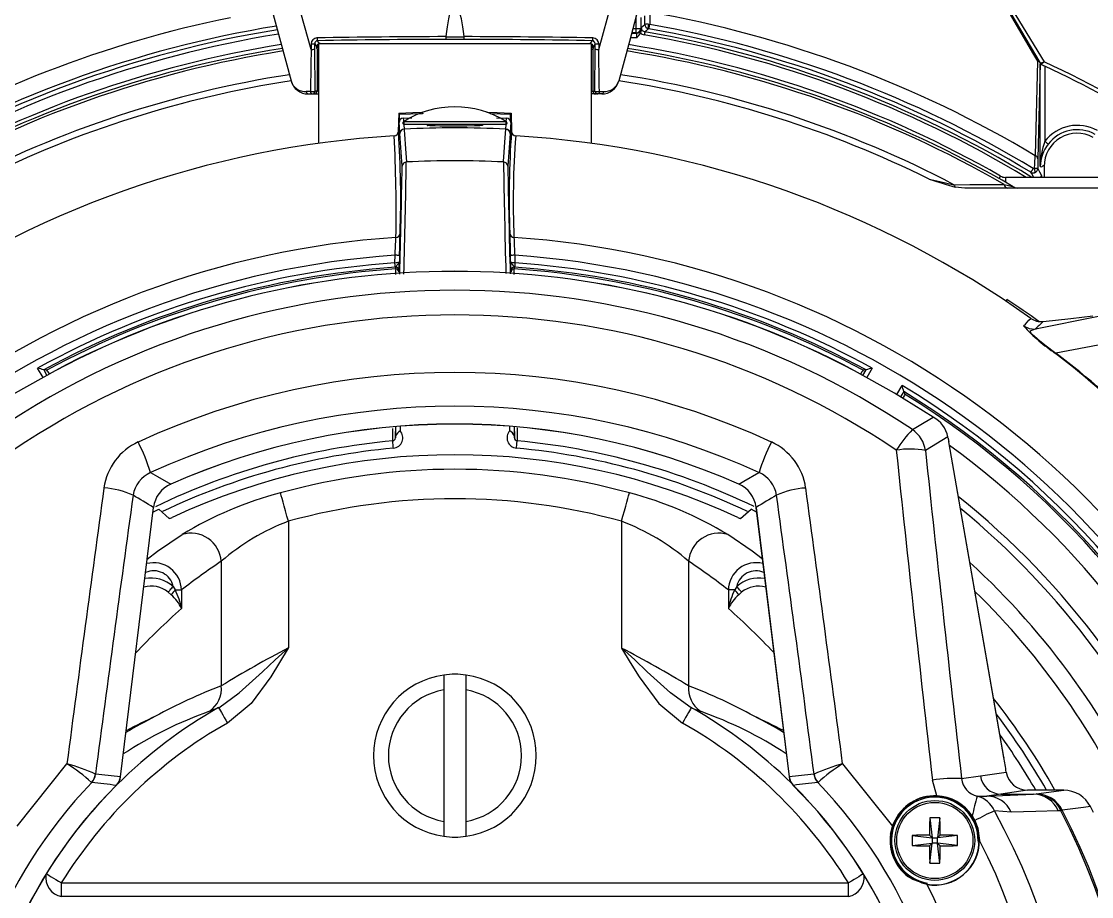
# Model space of a CAD drawing. Extents: x 6 to 134, y 1 to 99.
# Drawn here: x 127.382 to 130.998, y 46.063 to 49.02 of the extents above; entities that cross this region are included whole.
import ezdxf

# ---------------------------------------------------------------- set-up
doc = ezdxf.new("R2010")
doc.units = 0
doc.header["$MEASUREMENT"] = 0
doc.layers.add('OBJECT', color=7, linetype='CONTINUOUS')

msp = doc.modelspace()

# ---------------------------------------------------------------- linework, layer by layer
at = {"layer": 'OBJECT'}
for p, q in [((130.5712, 49.3222), (130.8372, 48.8829)), ((128.3609, 48.9253), (128.3159, 49.0845)), ((129.3324, 48.9253), (129.3773, 49.0845)), ((129.4593, 48.9959), (129.4593, 49.0328)), ((129.4743, 49.0328), (129.4743, 48.9959)), ((129.501, 49.0098), (129.5048, 49.0097)), ((128.8155, 48.9681), (128.8155, 48.9682)), ((128.8155, 48.9681), (128.8777, 48.9681)), ((128.8777, 48.9681), (128.8777, 48.9682)), ((129.4609, 48.9647), (129.4395, 48.9647)), ((129.4435, 48.9797), (129.4604, 48.9797)), ((129.4593, 48.9809), (129.4438, 48.9809)), ((129.4479, 48.9959), (129.4593, 48.9959)), ((129.4593, 48.9809), (129.4593, 48.9959)), ((129.4593, 48.9959), (129.4743, 48.9959)), ((129.4604, 48.9797), (129.4593, 48.9809)), ((129.4743, 48.9959), (129.4754, 48.9947)), ((129.5021, 48.9948), (129.5009, 48.995)), ((128.3608, 48.9434), (128.3609, 48.9253)), ((128.373, 48.9258), (128.373, 48.944)), ((128.373, 48.944), (128.3801, 48.9321)), ((128.3738, 48.7845), (128.373, 48.9258)), ((128.3866, 48.9368), (128.3786, 48.9358)), ((128.3801, 48.9321), (128.3801, 48.9297)), ((128.3801, 48.9278), (128.3809, 48.9265)), ((128.3809, 48.9265), (128.3809, 48.7845)), ((128.3812, 48.9391), (128.381, 48.9395)), ((128.3885, 48.9446), (128.3826, 48.9545)), ((128.3866, 48.6078), (128.3866, 48.9443)), ((128.3886, 48.9446), (128.3885, 48.9446)), ((128.3908, 48.9446), (129.3025, 48.9446)), ((128.3908, 48.9446), (129.3025, 48.9446)), ((128.3908, 48.9446), (128.3908, 48.9446)), ((128.8777, 48.9587), (128.8156, 48.9587)), ((129.3025, 48.9446), (129.3025, 48.9446)), ((129.3046, 48.9446), (129.3047, 48.9446)), ((129.3047, 48.9446), (129.3106, 48.9545)), ((129.3066, 48.9443), (129.3066, 48.6078)), ((129.3144, 48.9358), (129.3066, 48.9368)), ((129.312, 48.9391), (129.3122, 48.9395)), ((129.3131, 48.9278), (129.3124, 48.9265)), ((129.3124, 48.9265), (129.3124, 48.7845)), ((129.3203, 48.944), (129.3132, 48.9321)), ((129.3132, 48.9321), (129.3132, 48.9297)), ((129.3194, 48.7845), (129.3202, 48.9258)), ((129.3202, 48.9258), (129.3203, 48.944)), ((129.3324, 48.9434), (129.3324, 48.9253)), ((130.8147, 48.8859), (130.8075, 48.5662)), ((130.8237, 48.8791), (130.8161, 48.5554)), ((130.8237, 48.8791), (130.8372, 48.8829)), ((130.8244, 48.5295), (130.8244, 48.8747)), ((130.8394, 48.8681), (130.8394, 48.6147)), ((128.3585, 48.7831), (128.3443, 48.7828)), ((128.3809, 48.7845), (128.3738, 48.7845)), ((128.3866, 48.7845), (128.3809, 48.7845)), ((129.3066, 48.7845), (129.3124, 48.7845)), ((129.3124, 48.7845), (129.3194, 48.7845)), ((129.3347, 48.7831), (129.3489, 48.7828)), ((128.3507, 48.7745), (128.3638, 48.7745)), ((128.3638, 48.7745), (128.3709, 48.7745)), ((128.3709, 48.7745), (128.3866, 48.7745)), ((129.3223, 48.7745), (129.3067, 48.7745)), ((129.3294, 48.7745), (129.3223, 48.7745)), ((129.3425, 48.7745), (129.3294, 48.7745)), ((128.657, 48.7093), (128.6553, 48.6478)), ((128.657, 48.7093), (128.6585, 48.7052)), ((129.0347, 48.7052), (129.0363, 48.7093)), ((129.0363, 48.7093), (129.0379, 48.6478)), ((128.6585, 48.7052), (128.6578, 48.6783)), ((128.672, 48.6928), (128.7006, 48.6937)), ((129.0205, 48.6805), (128.6728, 48.6805)), ((129.0347, 48.7052), (128.966, 48.7076)), ((128.9874, 48.694), (129.0212, 48.6928)), ((129.0355, 48.6783), (129.0347, 48.7052)), ((128.6553, 48.6478), (128.6556, 48.6473)), ((128.6682, 48.5302), (128.6603, 48.6411)), ((128.6739, 48.6701), (128.6746, 48.6557)), ((129.0178, 48.6713), (128.6755, 48.6713)), ((128.7529, 48.6713), (128.7529, 48.6682)), ((128.9404, 48.6682), (128.9404, 48.6713)), ((129.0187, 48.6557), (129.0194, 48.6716)), ((129.0329, 48.6411), (129.0251, 48.5302)), ((129.0376, 48.646), (129.0379, 48.6478)), ((130.8247, 48.5291), (130.8244, 48.5295)), ((130.8372, 48.5298), (130.8372, 48.4929)), ((130.6855, 48.4886), (130.6905, 48.4972)), ((131.6119, 48.4929), (130.7064, 48.4929)), ((130.7064, 48.4929), (130.7064, 48.4766)), ((130.8285, 48.4995), (130.8285, 48.4929)), ((130.569, 48.4569), (130.5366, 48.4602)), ((131.6089, 48.4569), (130.569, 48.4569)), ((128.6438, 48.2042), (128.6444, 48.2298)), ((128.6594, 48.2294), (128.6588, 48.207)), ((129.0344, 48.207), (129.0338, 48.2294)), ((129.0488, 48.2298), (129.0495, 48.2042)), ((128.6474, 48.1894), (128.6448, 48.1892)), ((128.658, 48.1792), (128.6571, 48.1734)), ((129.0362, 48.1734), (129.0352, 48.1792)), ((129.0484, 48.1892), (129.0459, 48.1894)), ((130.7114, 48.0725), (130.7114, 48.0805)), ((131.0209, 48.0225), (130.8078, 47.98)), ((130.8078, 47.98), (130.8078, 47.98)), ((131.1124, 47.9442), (130.8768, 47.8989)), ((127.4549, 47.8168), (127.4366, 47.8485)), ((127.4573, 47.8427), (127.468, 47.8241)), ((127.4573, 47.8427), (127.4573, 47.8427)), ((130.225, 47.8237), (130.236, 47.8427)), ((130.236, 47.8427), (130.236, 47.8427)), ((130.2566, 47.8485), (130.2381, 47.8163)), ((130.3398, 47.759), (130.3578, 47.7901)), ((130.3631, 47.7693), (130.3525, 47.7511)), ((130.3631, 47.7693), (130.3631, 47.7693)), ((128.6458, 47.6455), (128.6456, 47.6128)), ((128.6458, 47.6197), (128.6466, 47.6509)), ((128.6617, 47.6521), (128.6613, 47.6371)), ((129.032, 47.6371), (129.0316, 47.6521)), ((129.0466, 47.6508), (129.0474, 47.6197)), ((129.0476, 47.6128), (129.0474, 47.6473)), ((129.0565, 47.647), (129.0567, 47.6027)), ((128.6456, 47.6128), (128.6458, 47.6197)), ((129.0475, 47.6184), (129.0474, 47.6197)), ((130.5121, 47.6167), (130.4363, 47.57)), ((130.5129, 47.6123), (130.5121, 47.6167)), ((130.7012, 46.5343), (130.5151, 47.6001)), ((130.5151, 47.6001), (130.5151, 47.5996)), ((130.7012, 46.5338), (130.5151, 47.5996)), ((127.7163, 46.4682), (127.828, 47.378)), ((127.7167, 46.4682), (127.8284, 47.3779)), ((127.8264, 47.362), (127.8461, 47.3716)), ((127.8284, 47.3779), (127.828, 47.378)), ((127.8812, 47.3408), (127.8461, 47.3716)), ((129.812, 47.3408), (129.8471, 47.3716)), ((129.8657, 47.3625), (129.8471, 47.3716)), ((129.8638, 47.3779), (129.8642, 47.378)), ((129.8638, 47.3779), (129.9755, 46.4682)), ((129.8642, 47.378), (129.9759, 46.4682)), ((128.2837, 47.3311), (128.2837, 46.9032)), ((129.4095, 47.3311), (129.4095, 46.9032)), ((128.0571, 47.1963), (128.0571, 46.7751)), ((129.6361, 47.1963), (129.6361, 46.7751)), ((127.8877, 47.083), (127.8778, 47.0919)), ((127.8945, 47.1111), (127.9013, 47.0994)), ((127.9013, 47.0994), (127.9227, 47.0994)), ((127.9227, 47.0994), (127.9227, 47.0363)), ((129.7705, 47.0994), (129.7705, 47.0363)), ((129.7919, 47.0994), (129.7705, 47.0994)), ((129.7988, 47.1111), (129.7919, 47.0994)), ((129.8055, 47.083), (129.8154, 47.0919)), ((128.8091, 46.8119), (128.8091, 46.7614)), ((128.8841, 46.7614), (128.8841, 46.8119)), ((128.8091, 46.7614), (128.8091, 46.3177)), ((128.8841, 46.3177), (128.8841, 46.7614)), ((128.0483, 46.7016), (128.0173, 46.6894)), ((129.6449, 46.7016), (129.6759, 46.6894)), ((127.3672, 46.3013), (127.5357, 46.5121)), ((130.1565, 46.5121), (130.325, 46.3013)), ((130.7012, 46.5343), (130.7012, 46.5338)), ((127.6321, 46.4771), (127.6325, 46.4769)), ((127.7163, 46.4682), (127.7167, 46.4682)), ((129.9755, 46.4682), (129.9759, 46.4682)), ((130.0597, 46.4769), (130.0601, 46.4771)), ((130.5586, 46.4622), (130.6222, 46.4713)), ((130.6222, 46.4713), (130.7096, 46.4838)), ((127.6194, 46.4487), (127.6189, 46.4494)), ((127.7022, 46.439), (127.7023, 46.4389)), ((129.9899, 46.4389), (129.9901, 46.439)), ((130.0734, 46.4494), (130.0728, 46.4487)), ((130.6116, 46.4027), (130.6443, 46.4031)), ((130.6911, 46.4098), (130.6443, 46.4031)), ((130.6443, 46.4031), (130.8017, 46.4098)), ((130.7814, 46.4227), (130.6911, 46.4098)), ((130.6911, 46.4098), (130.8017, 46.4098)), ((130.9036, 46.4227), (130.7814, 46.4227)), ((130.8017, 46.4098), (130.8106, 46.4102)), ((130.8106, 46.4102), (130.9036, 46.4227)), ((131.0041, 46.3474), (130.9941, 46.3675)), ((130.451, 46.3293), (130.4589, 46.2623)), ((130.4852, 46.3293), (130.4774, 46.2623)), ((130.6025, 46.3195), (130.5933, 46.3355)), ((130.5942, 46.3363), (130.6036, 46.3201)), ((130.7261, 46.3491), (130.6692, 46.3529)), ((130.8939, 46.3534), (130.8849, 46.3532)), ((128.8091, 46.3177), (128.8091, 46.2671)), ((128.8841, 46.2671), (128.8841, 46.3177)), ((130.3185, 46.2745), (130.325, 46.3013)), ((130.326, 46.301), (130.3197, 46.2744)), ((130.325, 46.3013), (130.3285, 46.3105)), ((130.3294, 46.3101), (130.326, 46.301)), ((130.3287, 46.3111), (130.3285, 46.3105)), ((130.3296, 46.3107), (130.3294, 46.3101)), ((130.6124, 46.2939), (130.6025, 46.3195)), ((130.6036, 46.3201), (130.6135, 46.2943)), ((130.6124, 46.2939), (130.6125, 46.2935)), ((130.6181, 46.2534), (130.6125, 46.2935)), ((130.6136, 46.2939), (130.6135, 46.2943)), ((130.6136, 46.2939), (130.6191, 46.2535)), ((130.3185, 46.2745), (130.3184, 46.2741)), ((130.3196, 46.274), (130.3197, 46.2744)), ((130.3918, 46.2701), (130.4589, 46.2623)), ((130.4589, 46.2623), (130.4498, 46.2714)), ((130.4589, 46.2623), (130.4589, 46.2438)), ((130.4589, 46.2623), (130.4774, 46.2623)), ((130.4865, 46.2714), (130.4774, 46.2623)), ((130.5444, 46.2701), (130.4774, 46.2623)), ((130.4774, 46.2438), (130.4774, 46.2623)), ((130.3918, 46.2359), (130.4589, 46.2438)), ((130.4498, 46.2347), (130.4589, 46.2438)), ((130.451, 46.1767), (130.4589, 46.2438)), ((130.4774, 46.2438), (130.4589, 46.2438)), ((130.4852, 46.1767), (130.4774, 46.2438)), ((130.4774, 46.2438), (130.4865, 46.2347)), ((130.5444, 46.2359), (130.4774, 46.2438)), ((127.5167, 46.0635), (127.5167, 46.1095)), ((127.5167, 46.1095), (130.1766, 46.1095)), ((130.1766, 46.0635), (130.1766, 46.1095)), ((130.3789, 46.1308), (130.379, 46.1307)), ((130.38, 46.1317), (130.3798, 46.1317)), ((130.4327, 46.1073), (130.442, 46.1053)), ((130.1766, 46.0635), (127.5167, 46.0635))]:
    msp.add_line(p, q, dxfattribs=at)
at = {"layer": 'OBJECT', "flags": 128}
for points in [[(130.5674, 49.3169), (130.6927, 49.1025), (130.8224, 48.881)], [(128.2216, 49.0845), (128.2572, 48.9518), (128.2928, 48.819)], [(129.4716, 49.0845), (129.4361, 48.9518), (129.4005, 48.819)], [(129.4883, 49.0096), (129.4882, 49.0229), (129.4878, 49.0385)], [(129.505, 49.0509), (129.505, 49.0332), (129.5048, 49.0097)], [(129.4757, 48.9888), (129.4757, 48.9921), (129.4758, 48.999), (129.4758, 48.9991)], [(129.4758, 48.9991), (129.4822, 49.0045), (129.4883, 49.0096)], [(129.5021, 48.9948), (129.5022, 48.9951), (129.5024, 48.9962), (129.5027, 48.9978), (129.503, 48.9998), (129.5035, 49.0022), (129.5039, 49.0048), (129.5044, 49.0073), (129.5048, 49.0097)], [(129.4757, 48.9888), (129.4748, 48.9843), (129.4735, 48.981)], [(129.4882, 48.9843), (129.4882, 48.9841), (129.4881, 48.9835), (129.4879, 48.9826), (129.4877, 48.9814), (129.4875, 48.9799), (129.4872, 48.9782), (129.4869, 48.9764), (129.4865, 48.9745)], [(128.3886, 48.9446), (128.3892, 48.9446), (128.3908, 48.9446)], [(129.3025, 48.9446), (129.303, 48.9446), (129.3046, 48.9446)], [(130.8244, 48.8747), (130.8247, 48.8748), (130.8372, 48.8829)], [(128.3585, 48.7831), (128.3587, 48.7814), (128.3591, 48.7797), (128.3596, 48.7782), (128.3603, 48.777), (128.3611, 48.7759), (128.3619, 48.7751), (128.3629, 48.7747), (128.3638, 48.7745)], [(129.3347, 48.7831), (129.3345, 48.7814), (129.3341, 48.7797), (129.3336, 48.7782), (129.3329, 48.777), (129.3322, 48.7759), (129.3313, 48.7751), (129.3304, 48.7747), (129.3294, 48.7745)], [(128.657, 48.7093), (128.7043, 48.7115), (128.739, 48.7128)], [(128.9542, 48.7128), (128.9889, 48.7115), (129.0363, 48.7093)], [(128.6603, 48.6411), (128.6592, 48.6646), (128.6578, 48.6783)], [(128.7389, 48.7081), (128.7358, 48.708), (128.6585, 48.7052)], [(128.672, 48.6928), (128.6734, 48.6792), (128.6738, 48.6725)], [(129.0195, 48.6721), (129.0198, 48.6792), (129.0212, 48.6928)], [(129.0355, 48.6783), (129.034, 48.6646), (129.0329, 48.6411)], [(128.6746, 48.6557), (128.6746, 48.6549), (128.6749, 48.6518), (128.6757, 48.6392), (128.6793, 48.5891), (128.6824, 48.5448)], [(128.7802, 48.6665), (128.762, 48.667), (128.7532, 48.6679), (128.7538, 48.6682)], [(128.9394, 48.6682), (128.9399, 48.6678), (128.931, 48.667), (128.9125, 48.6664), (128.8866, 48.6662), (128.8562, 48.6661), (128.8247, 48.6661), (128.7957, 48.6663), (128.7802, 48.6665)], [(129.0108, 48.5448), (129.0109, 48.5456), (129.0111, 48.5487), (129.012, 48.5613), (129.0155, 48.6114), (129.0187, 48.6557)], [(130.8394, 48.6147), (130.8417, 48.6129), (130.8439, 48.6112), (130.8459, 48.6096), (130.8477, 48.6082), (130.8491, 48.6071), (130.8502, 48.6062), (130.851, 48.6057), (130.8512, 48.6054)], [(130.8046, 48.5226), (130.8056, 48.5388), (130.8075, 48.5662)], [(130.8161, 48.5554), (130.8157, 48.5305), (130.8156, 48.5226)], [(130.8372, 48.5298), (130.8347, 48.5319), (130.8324, 48.531), (130.8294, 48.5284), (130.8271, 48.5273), (130.8247, 48.5291)], [(130.7926, 48.51), (130.7928, 48.5104), (130.7934, 48.5113), (130.7942, 48.5127), (130.7953, 48.5145), (130.7966, 48.5165), (130.7979, 48.5187), (130.7992, 48.521), (130.8005, 48.523)], [(130.8022, 48.4929), (130.7945, 48.5067), (130.7926, 48.51)], [(130.8047, 48.5085), (130.8056, 48.5091), (130.8062, 48.5102), (130.8066, 48.5118), (130.8067, 48.5137), (130.8065, 48.5159), (130.8061, 48.5182), (130.8055, 48.5204), (130.8046, 48.5226)], [(130.8156, 48.5226), (130.8217, 48.5117), (130.8285, 48.4995)], [(130.8285, 48.4995), (130.8285, 48.4994), (130.8278, 48.4929)], [(130.4489, 48.4869), (130.4852, 48.4789), (130.5326, 48.4681)], [(130.5326, 48.4681), (130.5868, 48.4683), (130.7028, 48.4685)], [(130.7028, 48.4685), (130.7126, 48.4661), (130.7258, 48.4629), (130.7315, 48.4615), (130.7329, 48.4611), (130.7332, 48.4611)], [(128.6448, 48.1892), (128.6448, 48.1895), (128.6447, 48.1904), (128.6446, 48.1918), (128.6445, 48.1937), (128.6443, 48.1959), (128.6442, 48.1985), (128.644, 48.2013), (128.6438, 48.2042)], [(128.6594, 48.2294), (128.6591, 48.2294), (128.6583, 48.2294), (128.6569, 48.2294), (128.655, 48.2295), (128.6528, 48.2295), (128.6502, 48.2296), (128.6474, 48.2297), (128.6444, 48.2298)], [(128.6474, 48.1894), (128.6479, 48.1904), (128.6491, 48.1931), (128.6518, 48.1972), (128.656, 48.2019), (128.658, 48.2044), (128.6586, 48.2057), (128.6588, 48.207), (128.6588, 48.207)], [(129.0488, 48.2298), (129.0459, 48.2297), (129.0431, 48.2296), (129.0405, 48.2295), (129.0382, 48.2295), (129.0363, 48.2294), (129.035, 48.2294), (129.0341, 48.2294), (129.0338, 48.2294)], [(129.0344, 48.207), (129.0344, 48.207), (129.0346, 48.2057), (129.0353, 48.2044), (129.0372, 48.2019), (129.0414, 48.1972), (129.0441, 48.1931), (129.0453, 48.1904), (129.0459, 48.1894)], [(129.0495, 48.2042), (129.0493, 48.2013), (129.0491, 48.1985), (129.0489, 48.1959), (129.0487, 48.1937), (129.0486, 48.1918), (129.0485, 48.1904), (129.0485, 48.1895), (129.0484, 48.1892)], [(128.6464, 48.1836), (128.6464, 48.184), (128.6467, 48.1854), (128.6474, 48.1894)], [(129.0459, 48.1894), (129.0459, 48.189), (129.0462, 48.1876), (129.0469, 48.1836)], [(130.8338, 48.0059), (130.9277, 48.0166), (131.0015, 48.025)], [(130.7681, 47.9909), (130.787, 47.9819), (130.8078, 47.98)], [(130.8078, 47.98), (130.8078, 47.98), (130.8072, 47.9799), (130.7895, 47.9733), (130.794, 47.9659), (130.7967, 47.9633), (130.8125, 47.9497), (130.8166, 47.9463), (130.8446, 47.9241), (130.8768, 47.8989), (130.8768, 47.8989)], [(127.4956, 47.8395), (127.3609, 47.7642), (127.2295, 47.6829)], [(130.4627, 47.6829), (130.3323, 47.7636), (130.1967, 47.8395)], [(130.3923, 47.6408), (130.4154, 47.6547), (130.4627, 47.6829)], [(128.6365, 47.6027), (128.6365, 47.6044), (128.6366, 47.6142), (128.6367, 47.6444)], [(128.6388, 47.578), (128.6383, 47.5825), (128.638, 47.5868), (128.6376, 47.5908), (128.6373, 47.5945), (128.637, 47.5976), (128.6368, 47.6), (128.6366, 47.6017), (128.6365, 47.6027)], [(129.0474, 47.6197), (129.0475, 47.6162), (129.0476, 47.6129), (129.0476, 47.6128)], [(129.0545, 47.578), (129.0549, 47.5825), (129.0553, 47.5868), (129.0557, 47.5908), (129.056, 47.5945), (129.0563, 47.5976), (129.0565, 47.6), (129.0566, 47.6017), (129.0567, 47.6027)], [(127.8182, 47.4956), (127.8417, 47.4823), (127.8865, 47.4566)], [(129.8057, 47.4566), (129.8226, 47.4663), (129.874, 47.4956)], [(128.2837, 47.3311), (128.2788, 47.3489), (128.2741, 47.366), (128.2697, 47.382), (128.2658, 47.3962), (128.2625, 47.4082), (128.2599, 47.4175), (128.2581, 47.4239), (128.2572, 47.4271)], [(129.4095, 47.3311), (129.4144, 47.3489), (129.4192, 47.366), (129.4236, 47.382), (129.4275, 47.3962), (129.4308, 47.4082), (129.4334, 47.4175), (129.4351, 47.4239), (129.436, 47.4271)], [(127.807, 47.2037), (127.842, 47.2298), (127.9248, 47.2867)], [(129.8851, 47.2045), (129.8512, 47.2298), (129.7685, 47.2867)], [(127.8778, 47.0919), (127.8793, 47.0935), (127.8809, 47.0955), (127.8829, 47.0977), (127.8849, 47.1001), (127.8872, 47.1027), (127.8896, 47.1054), (127.892, 47.1083), (127.8945, 47.1111)], [(129.8154, 47.0919), (129.814, 47.0935), (129.8123, 47.0955), (129.8104, 47.0977), (129.8083, 47.1001), (129.806, 47.1027), (129.8037, 47.1054), (129.8012, 47.1083), (129.7988, 47.1111)], [(128.0483, 46.7016), (128.1181, 46.7513), (128.1967, 46.8231), (128.2392, 46.8628), (128.2727, 46.8933), (128.2809, 46.9007), (128.2832, 46.9027), (128.2837, 46.9032)], [(128.2837, 46.9032), (128.2834, 46.9026), (128.2543, 46.8538), (128.2245, 46.8054), (128.1577, 46.7153), (128.0777, 46.6496)], [(129.6449, 46.7016), (129.5751, 46.7513), (129.4966, 46.8231), (129.454, 46.8628), (129.4205, 46.8933), (129.4123, 46.9007), (129.41, 46.9027), (129.4095, 46.9032)], [(129.4095, 46.9032), (129.4098, 46.9026), (129.439, 46.8538), (129.4687, 46.8054), (129.5355, 46.7153), (129.6155, 46.6496)], [(128.0483, 46.7016), (128.0493, 46.6999), (128.0512, 46.6965), (128.0541, 46.6914), (128.0578, 46.6849), (128.0621, 46.6772), (128.067, 46.6685), (128.0723, 46.6592), (128.0777, 46.6496)], [(129.6449, 46.7016), (129.644, 46.6999), (129.642, 46.6965), (129.6391, 46.6914), (129.6355, 46.6849), (129.6311, 46.6772), (129.6262, 46.6685), (129.621, 46.6592), (129.6155, 46.6496)], [(130.4751, 46.4038), (130.475, 46.4042), (130.4601, 46.4568)], [(130.9941, 46.3675), (130.9699, 46.3646), (130.8987, 46.3559)], [(130.8849, 46.3532), (130.8089, 46.3512), (130.7261, 46.3491)], [(130.8987, 46.3559), (130.8983, 46.3557), (130.8979, 46.3555), (130.8974, 46.3553), (130.8969, 46.355), (130.8962, 46.3546), (130.8955, 46.3543), (130.8947, 46.3539), (130.8939, 46.3534)], [(130.6167, 46.2325), (130.618, 46.248), (130.6124, 46.2939)], [(127.4661, 46.1406), (127.4675, 46.1398), (127.4709, 46.1377), (127.4758, 46.1346), (127.4822, 46.1307), (127.4897, 46.1261), (127.4982, 46.1209), (127.5072, 46.1153), (127.5167, 46.1095)], [(130.2264, 46.1402), (130.2258, 46.1398), (130.2224, 46.1377), (130.2174, 46.1346), (130.2111, 46.1307), (130.2035, 46.1261), (130.1951, 46.1209), (130.186, 46.1153), (130.1766, 46.1095)], [(130.4418, 46.1044), (130.394, 46.1212), (130.379, 46.1307)], [(130.38, 46.1317), (130.4239, 46.1097), (130.442, 46.1053)]]:
    msp.add_lwpolyline(points, dxfattribs=at)
at = {"layer": 'OBJECT'}
for radius in [0.135, 0.1287]:
    msp.add_circle((130.4681, 46.253), radius, dxfattribs=at)
for centre, radius, start, end in [((321.6304, 161.1745), 221.4032, 210.34491, 210.475364), ((128.8467, 45.2894), 3.8186, 59.1032, 80.0732), ((128.8467, 45.2894), 3.8186, 101.4598, 120.8968), ((128.8467, 45.2894), 3.7631, 99.2281, 121.1334), ((129.4908, 48.9991), 0.015, 179.9868, 260.1626), ((129.4956, 48.9586), 0.0515, 83.9373, 98.0861), ((129.5034, 49.0098), 0.015, 180.7566, 260.4331), ((129.5165, 49.0023), 0.0172, 153.8322, 205.0473), ((128.8467, 45.2894), 3.778, 58.8591, 79.9688), ((128.8467, 45.2894), 3.7503, 99.2082, 121.3276), ((128.8467, 45.2894), 3.7353, 99.1849, 120.9476), ((128.3811, 48.9436), 0.0203, 91.6286, 180.3964), ((128.3958, 48.9623), 0.0153, 174.0065, 210.784), ((128.8457, 23.7019), 25.2663, 90.0684, 91.05477), ((129.1346, 48.9658), 0.3191, 179.5772, 181.2685), ((128.8476, 23.7019), 25.2663, 88.94523, 89.9316), ((128.5594, 48.9658), 0.3184, 358.7312, 0.4267), ((129.2974, 48.9623), 0.0153, 329.2169, 5.9926), ((129.3121, 48.9436), 0.0203, 359.6054, 88.37), ((129.4593, 48.9959), 0.015, 270.0196, 359.9799), ((129.4604, 48.9947), 0.015, 270.0217, 359.9783), ((129.4126, 49.0151), 0.0698, 313.77, 330.7514), ((129.4908, 48.9991), 0.025, 226.2201, 260.1485), ((128.8467, 45.2894), 3.7402, 58.9271, 80.15), ((135.5662, 41.7912), 9.4172, 130.09617, 130.19684), ((128.8467, 45.2894), 3.7502, 58.6745, 80.15), ((128.8467, 45.2894), 3.7629, 58.8591, 79.9688), ((128.8466, 45.2495), 3.7247, 99.0072, 120.4312), ((128.8461, 45.2769), 3.711, 99.0877, 119.8014), ((151.7952, 48.4651), 23.4389, 178.87511, 179.22273), ((128.364, 49.0112), 0.0678, 267.3214, 277.6113), ((128.364, 48.993), 0.0678, 267.3193, 277.613), ((128.3832, 48.9443), 0.0102, 92.9264, 181.751), ((128.3344, 49.0279), 0.107, 295.1338, 299.2455), ((128.371, 48.9266), 0.00991, 359.7269, 23.3462), ((128.4144, 48.9294), 0.0343, 179.4936, 182.6974), ((128.3857, 48.942), 0.0072, 226.1313, 273.8985), ((128.3888, 48.9362), 0.00843, 91.488, 156.7788), ((129.3045, 48.9362), 0.00843, 23.2221, 88.5121), ((129.3073, 48.942), 0.00733, 262.3742, 315.0062), ((129.3589, 49.0279), 0.107, 240.7545, 244.8661), ((129.3101, 48.9443), 0.0102, 358.2504, 87.0723), ((129.3223, 48.9266), 0.00992, 156.6596, 180.2633), ((129.2781, 48.9294), 0.0351, 357.3416, 0.4762), ((129.3292, 48.993), 0.0678, 262.387, 272.6807), ((129.3293, 49.0112), 0.0678, 262.3885, 272.6789), ((105.9332, 48.4657), 23.4037, 0.77701, 1.12515), ((128.8466, 45.2495), 3.7247, 59.5688, 80.9928), ((128.8461, 45.2769), 3.711, 60.1986, 80.8973), ((128.8466, 45.2495), 3.7159, 98.993, 119.9693), ((128.8466, 45.2495), 3.7159, 60.0307, 81.007), ((130.8124, 48.8738), 0.0124, 35.9907, 79.4097), ((130.8329, 48.8868), 0.0119, 208.6965, 219.9148), ((130.7271, 48.6337), 0.2599, 64.3926, 68.0066), ((129.2727, 45.4814), 3.744, 56.943, 65.2999), ((129.2727, 45.4814), 3.7315, 58.0954, 65.174), ((128.8466, 45.2495), 3.6335, 98.8562, 117.646), ((128.8466, 45.2495), 3.6122, 98.82, 116.3325), ((128.3409, 48.8327), 0.05, 195.9372, 273.9402), ((128.3507, 48.8345), 0.06, 195.0059, 269.9941), ((129.3425, 48.8345), 0.06, 270.0061, 344.9937), ((129.3523, 48.8327), 0.05, 266.0727, 344.0499), ((128.8466, 45.2495), 3.6122, 63.6675, 81.18), ((128.8466, 45.2495), 3.6335, 62.354, 81.1438), ((128.3524, 48.7825), 0.00813, 177.5714, 257.8034), ((128.3635, 48.8122), 0.0296, 260.2189, 290.3071), ((128.3638, 48.7845), 0.00999, 270.0386, 0.0421), ((128.3709, 48.7845), 0.00999, 270.0386, 0.0421), ((129.3224, 48.7845), 0.00999, 179.9595, 269.9606), ((129.3297, 48.8122), 0.0296, 249.6925, 279.7814), ((129.3294, 48.7845), 0.00999, 179.9587, 269.9614), ((129.3408, 48.7825), 0.00813, 282.197, 2.427), ((128.8466, 48.4083), 0.323, 57.4319, 122.5681), ((128.6726, 48.6779), 0.0149, 92.3188, 178.5406), ((128.6755, 48.6763), 0.005, 122.5681, 270), ((129.0178, 48.6763), 0.005, 270, 57.4319), ((129.0206, 48.6779), 0.0149, 1.4639, 87.6762), ((128.6404, 48.6482), 0.015, 273.5167, 358.4984), ((125.5362, 48.4247), 3.1273, 357.79, 4.0804), ((128.6753, 48.6407), 0.015, 92.9177, 178.488), ((128.6753, 48.6407), 0.015, 92.9039, 178.4718), ((128.6604, 48.6411), 0.0000116, 163.8557, 200.7256), ((128.8466, 45.2895), 3.3706, 87.0742, 92.9258), ((129.0179, 48.6407), 0.015, 1.5144, 87.0799), ((129.0179, 48.6407), 0.015, 33.4113, 87.0371), ((132.2397, 48.4225), 3.2099, 176.0087, 182.1136), ((129.0179, 48.6407), 0.015, 1.5105, 33.3578), ((129.0329, 48.6411), 0.0000503, 173.5245, 181.8943), ((129.0529, 48.6482), 0.015, 181.5019, 266.483), ((130.9492, 48.5299), 0.112, 61.1805, 180.0108), ((130.9498, 48.5287), 0.1399, 61.1671, 142.117), ((130.9496, 48.5297), 0.1242, 60.8616, 142.4187), ((128.8466, 45.2895), 3.35, 93.5142, 125.5044), ((123.8578, 48.3787), 4.7902, 358.9355, 3.0459), ((131.964, 48.411), 2.9205, 175.6371, 182.3816), ((128.8466, 45.2895), 3.35, 54.4956, 86.4858), ((131.0703, 48.5301), 0.2459, 159.8867, 180.1321), ((130.9494, 48.528), 0.125, 141.7509, 179.325), ((130.8038, 48.5544), 0.0123, 4.3663, 72.3019), ((99.9342, 48.9928), 28.7377, 358.35062, 359.07783), ((128.6832, 48.5298), 0.015, 92.8816, 178.4851), ((85.5636, 49.2556), 43.1246, 358.55201, 359.05561), ((128.8466, 45.2895), 3.2595, 87.1121, 92.8879), ((129.0101, 48.5298), 0.015, 1.5137, 87.1196), ((162.1482, 49.0481), 33.1412, 180.87008, 181.52079), ((168.7621, 49.2401), 39.7433, 181.02341, 181.54753), ((130.7064, 48.5249), 0.032, 240.1986, 270), ((130.8005, 48.523), 0.0151, 238.9118, 286.4479), ((130.803, 48.5273), 0.00497, 239.5165, 288.8021), ((130.8102, 48.4745), 0.0484, 83.6084, 96.6246), ((130.8007, 48.5228), 0.0149, 285.8712, 359.1572), ((130.8176, 48.4996), 0.0109, 322.4099, 359.9123), ((130.9286, 49.9057), 1.4977, 251.3221, 254.8303), ((130.5568, 48.4756), 0.0254, 197.2214, 217.3852), ((130.7169, 48.4708), 0.0143, 188.9053, 255.805), ((130.7484, 48.4869), 0.03, 239.5688, 270), ((128.8466, 45.2895), 3.0068, 93.8025, 160.2009), ((124.2145, 48.4652), 4.4361, 356.9571, 357.7319), ((128.6463, 48.3046), 0.0149, 273.5671, 358.3082), ((119.686, 48.4817), 8.977, 358.38952, 358.86696), ((139.1004, 48.5079), 10.0704, 181.15919, 181.58479), ((129.0469, 48.3046), 0.0149, 181.6922, 266.4332), ((135.3696, 48.5529), 6.3291, 182.38386, 182.92687), ((128.8466, 45.2895), 3.0068, 19.7991, 86.1975), ((128.8466, 45.2895), 2.9472, 93.9337, 159.5632), ((128.8466, 45.2895), 2.9217, 93.9812, 118.8549), ((128.624, 48.3497), 0.1468, 277.7185, 283.7098), ((124.3282, 48.318), 4.3321, 358.1627, 358.5315), ((135.039, 48.3664), 6.0067, 181.51989, 181.78587), ((129.0688, 48.3476), 0.1447, 256.246, 262.3256), ((128.8466, 45.2895), 2.9472, 20.4368, 86.0663), ((128.8466, 45.2895), 2.9217, 61.1451, 86.0188), ((128.8466, 45.2895), 2.9067, 93.9812, 118.5533), ((128.8466, 45.2895), 2.901, 93.9579, 118.3816), ((128.8461, 45.29), 2.8855, 62.0886, 117.9114), ((128.8461, 45.29), 2.8851, 62.0886, 117.9114), ((129.8981, 48.1553), 1.252, 178.7057, 179.5426), ((128.6471, 48.1736), 0.01, 358.5079, 93.9577), ((128.648, 48.1794), 0.01, 358.5083, 93.9289), ((129.0452, 48.1794), 0.01, 86.0712, 181.4916), ((129.0462, 48.1736), 0.01, 86.0423, 181.4921), ((128.8466, 45.2895), 2.901, 61.6184, 86.0421), ((127.3328, 48.1482), 1.7144, 0.565, 1.1834), ((128.8466, 45.2895), 2.9067, 61.4467, 86.0188), ((128.8461, 45.3377), 2.774, 56.1246, 123.8754), ((128.8466, 45.2495), 3.39, 54.3994, 56.6263), ((128.8461, 45.3656), 2.6625, 55.9271, 124.0729), ((130.0872, 48.6516), 0.9488, 315.8616, 317.9891), ((131.1812, 48.3646), 0.557, 222.1334, 236.8224), ((130.827, 48.0655), 0.06, 234.4956, 276.5184), ((133.7845, 45.0112), 4.2041, 134.576, 135.0764), ((130.7181, 48.0225), 0.2011, 321.8815, 322.0852), ((128.8464, 45.2893), 3.3058, 37.8845, 52.1155), ((129.0923, 45.5352), 2.9617, 37.051, 52.949), ((125.6426, 41.4037), 6.6898, 74.26077, 74.44448), ((127.4215, 47.8016), 0.0612, 26.3391, 41.1027), ((130.3263, 47.7651), 0.1266, 142.6922, 150.0377), ((132.1191, 41.1595), 6.9435, 105.55888, 105.73588), ((128.8461, 45.2787), 2.555, 65.2451, 114.7549), ((122.6907, 45.8173), 7.9168, 14.27465, 14.42989), ((128.8466, 45.2895), 2.9217, 20.6331, 58.8549), ((128.8466, 45.2895), 2.9067, 20.6331, 58.5533), ((130.3106, 47.7793), 0.0601, 326.3681, 341.1303), ((128.8466, 45.2895), 2.901, 20.2713, 58.3816), ((128.8461, 45.251), 2.4688, 65.3953, 114.6047), ((128.8461, 45.29), 2.3696, 66.1107, 113.8893), ((130.4158, 47.5964), 0.0984, 11.8701, 61.5135), ((128.8461, 45.29), 2.3693, 66.1107, 113.8893), ((128.6353, 47.6131), 0.0353, 275.546, 42.7353), ((128.6863, 47.5992), 0.0453, 123.4258, 153.0988), ((129.0579, 47.6131), 0.0353, 137.2456, 264.4734), ((129.0108, 47.6026), 0.0404, 25.047, 58.4289), ((130.6712, 47.3666), 0.3911, 135.4923, 148.4971), ((130.3363, 47.557), 0.1008, 7.4099, 56.2557), ((127.8603, 47.4157), 0.2017, 114.6397, 172.0362), ((127.1964, 47.3033), 0.6509, 17.187, 27.0209), ((128.8466, 45.2895), 2.3227, 95.19, 115.819), ((128.6353, 47.6129), 0.0103, 276.6908, 359.4756), ((129.0579, 47.6129), 0.0103, 180.3152, 263.5175), ((128.8466, 45.2895), 2.3227, 64.2064, 84.81), ((130.4958, 47.3033), 0.6508, 152.9785, 162.8135), ((129.8319, 47.4157), 0.2017, 7.9673, 65.3568), ((128.8466, 45.2895), 2.841, 20.7614, 53.9816), ((128.8466, 45.2895), 2.2979, 95.19, 115.4799), ((128.8466, 45.2895), 2.2663, 65.0518, 114.9482), ((128.8466, 45.2895), 2.2979, 64.5353, 84.81), ((130.3844, 47.3208), 0.2545, 78.2408, 100.5606), ((127.8579, 47.4038), 0.1, 113.3878, 171.2015), ((128.8466, 45.2895), 2.2174, 74.5854, 105.4146), ((129.8344, 47.4039), 0.0999, 8.7782, 66.6325), ((127.6438, 47.1655), 0.2787, 65.5449, 86.5351), ((127.9258, 47.3663), 0.0985, 113.545, 173.2029), ((129.7664, 47.3663), 0.0985, 6.7995, 66.4526), ((130.0485, 47.1655), 0.2786, 93.4648, 114.4552), ((128.5873, 46.1817), 1.2884, 104.843, 120.9454), ((128.8466, 45.2895), 2.1178, 74.5854, 105.4146), ((129.1059, 46.1817), 1.2884, 59.0546, 75.1569), ((128.8466, 45.2895), 2.7223, 21.7629, 51.3353), ((128.8466, 45.2895), 2.6951, 22.6787, 50.6776), ((127.8765, 47.368), 0.0276, 279.6988, 300.8581), ((129.8167, 47.368), 0.0276, 239.1416, 260.3015), ((128.5502, 46.6255), 0.7542, 110.6877, 130.8194), ((129.1431, 46.6255), 0.7542, 49.1806, 69.3124), ((127.9544, 47.188), 0.103, 4.5855, 106.7284), ((129.7388, 47.188), 0.103, 73.2716, 175.4145), ((127.8287, 47.0972), 0.094, 1.3321, 104.5687), ((129.8643, 47.0974), 0.0938, 75.9167, 178.7757), ((128.8466, 45.2895), 2.5781, 23.8241, 47.5622), ((127.829, 47.097), 0.067, 12.1667, 114.3452), ((129.8639, 47.0973), 0.0666, 66.212, 168.0004), ((127.8197, 47.0261), 0.1133, 48.6653, 100.5768), ((129.8733, 47.0267), 0.1126, 79.7341, 131.4489), ((127.82, 47.0202), 0.0921, 51.0885, 105.5239), ((127.9876, 47.014), 0.1214, 135.3086, 145.3873), ((127.8012, 46.9816), 0.1333, 24.2381, 49.5108), ((127.7015, 46.9965), 0.2247, 10.2041, 27.246), ((129.992, 46.9964), 0.225, 152.7634, 169.7868), ((129.8921, 46.9816), 0.1333, 130.4892, 155.7619), ((129.7056, 47.014), 0.1214, 34.6123, 44.6924), ((129.8729, 47.021), 0.0913, 74.8023, 129.0565), ((128.8466, 45.2895), 2.5186, 24.1756, 45.7698), ((129.9842, 43.6309), 3.6878, 117.4592, 121.5039), ((127.7091, 43.6309), 3.6877, 58.4961, 62.5409), ((128.8466, 46.5395), 0.275, 97.8375, 262.1625), ((128.8466, 46.5395), 0.275, 82.1625, 97.8375), ((128.8466, 46.5395), 0.275, 277.8375, 82.1625), ((127.964, 46.7663), 0.0936, 304.7213, 5.402), ((128.8466, 46.5395), 0.225, 99.5941, 260.4059), ((128.8466, 46.5395), 0.225, 279.5941, 80.4059), ((129.7292, 46.7663), 0.0936, 174.5977, 235.2791), ((128.8466, 45.2895), 2.3227, 29.2024, 38.4121), ((128.8466, 45.2895), 1.6222, 119.4806, 134.6763), ((128.4668, 45.4154), 1.3509, 109.4377, 123.2504), ((128.8466, 45.2895), 1.6222, 45.5018, 60.5194), ((129.2277, 45.4184), 1.3477, 56.7806, 70.5725), ((128.8466, 45.2895), 1.5624, 119.4806, 148.3453), ((128.4724, 45.3895), 1.4324, 116.4075, 120.9834), ((128.8466, 45.2895), 1.5624, 31.6547, 60.5194), ((129.2231, 45.3939), 1.4275, 59.0559, 63.5972), ((128.8466, 45.2895), 2.2979, 29.5488, 37.251), ((128.8466, 45.2895), 2.2663, 30.0031, 35.6618), ((127.1667, 45.9364), 0.6838, 48.6066, 57.344), ((127.3754, 45.9203), 0.6131, 65.2431, 74.8412), ((130.3169, 45.9203), 0.6131, 105.1588, 114.7568), ((130.5255, 45.9364), 0.6837, 122.656, 131.3934), ((127.5822, 46.4839), 0.0503, 316.6583, 352.1925), ((127.5826, 46.4829), 0.0502, 317.0788, 353.0537), ((127.6665, 46.4743), 0.0502, 315.3224, 353.0267), ((127.6671, 46.4743), 0.05, 314.8733, 353), ((130.0252, 46.4743), 0.05, 187, 225.1267), ((130.0258, 46.4743), 0.0502, 186.9736, 224.6777), ((130.1096, 46.4829), 0.0502, 186.9472, 222.9208), ((130.11, 46.4839), 0.0503, 187.8076, 223.3421), ((130.6915, 46.4796), 0.0698, 186.8424, 269.683), ((130.7817, 46.4958), 0.0731, 189.4126, 269.8164), ((128.8318, 45.29), 1.6771, 136.297, 224.2608), ((128.8461, 45.29), 1.6214, 134.8733, 225.7304), ((128.8461, 45.29), 1.6211, 134.8733, 180), ((127.3576, 43.8618), 2.6001, 82.3857, 84.2219), ((128.8461, 45.29), 1.6211, 314.8733, 45.1267), ((130.3348, 43.8604), 2.6016, 95.7786, 97.6138), ((128.8461, 45.29), 1.6214, 314.8733, 45.1267), ((128.8604, 45.29), 1.6771, 316.2965, 43.7035), ((130.5358, 45.9759), 0.4868, 87.3108, 98.9426), ((130.6267, 46.4695), 0.0685, 186.1589, 257.27), ((130.4681, 46.253), 0.1464, 359.3219, 260.1244), ((130.4681, 46.2529), 0.1511, 87.3356, 157.3325), ((130.4681, 46.2528), 0.1501, 87.3346, 157.3301), ((130.4681, 46.253), 0.1474, 357.554, 90), ((130.469, 46.2543), 0.1497, 33.2591, 87.6661), ((130.5686, 46.3992), 0.0935, 177.1695, 177.8212), ((130.4676, 46.2521), 0.1509, 33.5691, 87.1543), ((131.7871, 46.059), 1.2247, 163.6997, 166.9118), ((130.5875, 46.3167), 0.0894, 23.9139, 74.3397), ((130.6419, 46.3104), 0.0927, 24.6916, 88.5036), ((130.7992, 46.3167), 0.0932, 23.0895, 88.4744), ((130.8081, 46.317), 0.0932, 23.005, 88.4728), ((130.8102, 46.3108), 0.0994, 27.0033, 89.7485), ((130.9037, 46.3211), 0.1016, 27.1536, 90.0594), ((132.5817, 46.255), 2.132, 178.0046, 179.5615), ((130.4681, 46.001), 0.3287, 87.0144, 92.9856), ((128.3542, 46.255), 2.1323, 0.4386, 1.9952), ((130.5948, 46.3348), 0.00166, 111.7724, 155.6773), ((130.9733, 45.6643), 0.7528, 113.8276, 119.413), ((128.7636, 45.29), 2.182, 330.8479, 29.1521), ((128.8461, 45.29), 2.3074, 332.557, 27.443), ((128.8461, 45.29), 2.3128, 332.557, 27.443), ((130.4681, 46.253), 0.15, 157.6297, 171.7872), ((130.4681, 46.253), 0.1474, 166.5865, 253.7192), ((130.3238, 46.2968), 0.0047, 62.0333, 74.4894), ((130.3269, 46.306), 0.00479, 58.4519, 70.7195), ((130.327, 46.3064), 0.00498, 58.4525, 70.2454), ((130.6057, 46.3151), 0.00541, 112.7956, 125.5705), ((130.6142, 46.2907), 0.00371, 101.0768, 119.0124), ((130.6143, 46.2904), 0.00356, 100.5822, 119.2286), ((128.8466, 46.5395), 0.275, 262.1625, 277.8375), ((130.4675, 46.2525), 0.1506, 171.7747, 233.9461), ((130.4692, 46.2535), 0.151, 172.1735, 233.717), ((130.3193, 46.2779), 0.00388, 257.3579, 274.6246), ((130.3194, 46.2782), 0.00378, 256.9332, 274.6127), ((130.7201, 46.253), 0.3287, 177.0144, 182.9856), ((130.4661, 44.1383), 2.1331, 90.439, 91.995), ((130.4681, 46.2531), 0.151, 259.9664, 0.166), ((130.4681, 46.253), 0.15, 259.9655, 0.1637), ((130.4701, 44.1383), 2.1331, 88.005, 89.561), ((130.2161, 46.253), 0.3287, 357.0144, 2.9856), ((130.6189, 46.2489), 0.00456, 87.0226, 99.6424), ((128.7392, 45.29), 2.1125, 332.8645, 27.1355), ((130.4661, 48.3677), 2.1331, 268.005, 269.561), ((132.5817, 46.251), 2.132, 180.4385, 181.9954), ((128.3542, 46.251), 2.1323, 358.0048, 359.5614), ((130.4701, 48.3677), 2.1331, 270.439, 271.995), ((130.4681, 46.505), 0.3287, 267.0144, 272.9856), ((127.5301, 46.1282), 0.0661, 171.098, 258.3144), ((130.1621, 46.1297), 0.0678, 282.3522, 4.4532), ((130.3806, 46.13), 0.00188, 113.7819, 156.5174), ((130.3807, 46.13), 0.00182, 113.0842, 157.3151), ((130.4695, 46.0997), 0.0281, 168.5004, 170.4486), ((128.8419, 45.29), 1.7953, 333.0241, 26.9759)]:
    msp.add_arc(centre, radius, start, end, dxfattribs=at)
for centre, major_axis, ratio, start_param, end_param in [((128.8466, 27.9913), (0, 21.0932), 0.014063, 0.04112, 0.105082), ((128.8466, 27.9913), (0, 21.0932), 0.014063, 6.178103, 6.242065), ((129.4604, 48.9647), (0, 0.015), 0.03491, 4.712389, 6.265732), ((129.4754, 48.9647), (0, 0.03), 0.017455, 5.645279, 6.265732), ((128.3676, 48.9154), (0.008, 0.0234), 0.411517, 5.505747, 5.879758), ((128.3776, 48.9154), (0.002, 0.016), 0.100662, 5.612594, 6.085295), ((128.3863, 48.9383), (0.004, 0.0117), 0.411517, 1.643899, 2.265463), ((128.3959, 48.9266), (0.015, 0), 0.145814, 3.193953, 4.049202), ((128.8466, 48.7642), (2.2237, 0), 0.08749, 1.584758, 1.780996), ((128.3908, 48.9429), (0.02, 0), 0.087489, 1.570796, 1.683422), ((128.8466, 48.7642), (2.2237, 0), 0.08749, 1.360597, 1.556834), ((129.3025, 48.9429), (0.02, 0), 0.087489, 1.458171, 1.570796), ((129.2974, 48.9266), (0.015, 0), 0.145814, 5.375576, 6.230825), ((129.3069, 48.9383), (-0.004, 0.0117), 0.411517, 4.017722, 4.639287), ((129.3157, 48.9154), (-0.002, 0.016), 0.100662, 0.19789, 0.670591), ((129.3256, 48.9154), (-0.008, 0.0234), 0.411517, 0.403428, 0.777439), ((128.6543, 47.9948), (0.0084, 0.3225), 0.002524, 5.284872, 7.28196), ((129.0389, 47.9948), (-0.0084, 0.3225), 0.002524, 5.284169, 7.281739), ((125.776, 43.5167), (4.6065, 2.6595), 0.745432, 0.820323, 0.822517), ((131.9172, 43.5167), (4.6065, -2.6595), 0.745432, 2.319076, 2.32127), ((125.776, 47.0623), (4.6065, -2.6595), 0.745432, 0.820323, 0.822517), ((130.549, 47.7969), (-0.0636, 0.5099), 0.121842, 1.925796, 1.952845), ((132.735, 45.29), (-2.1532, 17.375), 0.121162, 1.424138, 1.488586), ((132.8335, 45.3021), (-2.1536, 17.275), 0.121842, 1.423964, 1.488412), ((129.5185, 45.29), (2.1532, 17.375), 0.121162, 1.461556, 1.515424), ((128.1738, 45.29), (-2.1532, 17.375), 0.121162, 4.767761, 4.82163), ((129.617, 45.2779), (2.1536, 17.275), 0.121842, 1.46173, 1.51652), ((123.0526, 46.0014), (6.3338, -0.7777), 0.437652, 0.772069, 0.788423), ((134.6396, 46.0014), (6.3338, 0.7777), 0.437652, 2.353169, 2.369523), ((128.0752, 45.2779), (-2.1536, 17.275), 0.121842, 4.766665, 4.821455), ((129.3778, 45.2895), (2.3478, 0), 0.982242, 2.168176, 2.239213), ((128.3155, 45.2895), (2.3478, 0), 0.982242, 0.90238, 0.973417), ((129.5844, 45.2895), (2.4576, 0), 0.964711, 2.313304, 2.402461), ((128.1089, 45.2895), (2.4576, 0), 0.964711, 0.739825, 0.828289), ((128.6336, 45.2895), (1.6185, 0), 0.982242, 1.934938, 2.086532), ((129.0597, 45.2895), (1.6185, 0), 0.982242, 1.05506, 1.206655), ((128.5027, 45.2895), (1.5813, 0), 0.964711, 2.006488, 2.077177), ((129.1905, 45.2895), (1.5813, 0), 0.964711, 1.065189, 1.135104), ((130.6686, 46.3442), (-0.0611, 0.4899), 0.121842, 4.986179, 5.094438), ((127.6011, 45.4429), (1.6505, -0.2027), 0.620494, 1.577155, 1.627852), ((130.0912, 45.4429), (1.6505, 0.2027), 0.620494, 1.513741, 1.564438)]:
    msp.add_ellipse(centre, major_axis=major_axis, ratio=ratio, start_param=start_param, end_param=end_param, dxfattribs=at)

doc.saveas('drawing.dxf')
